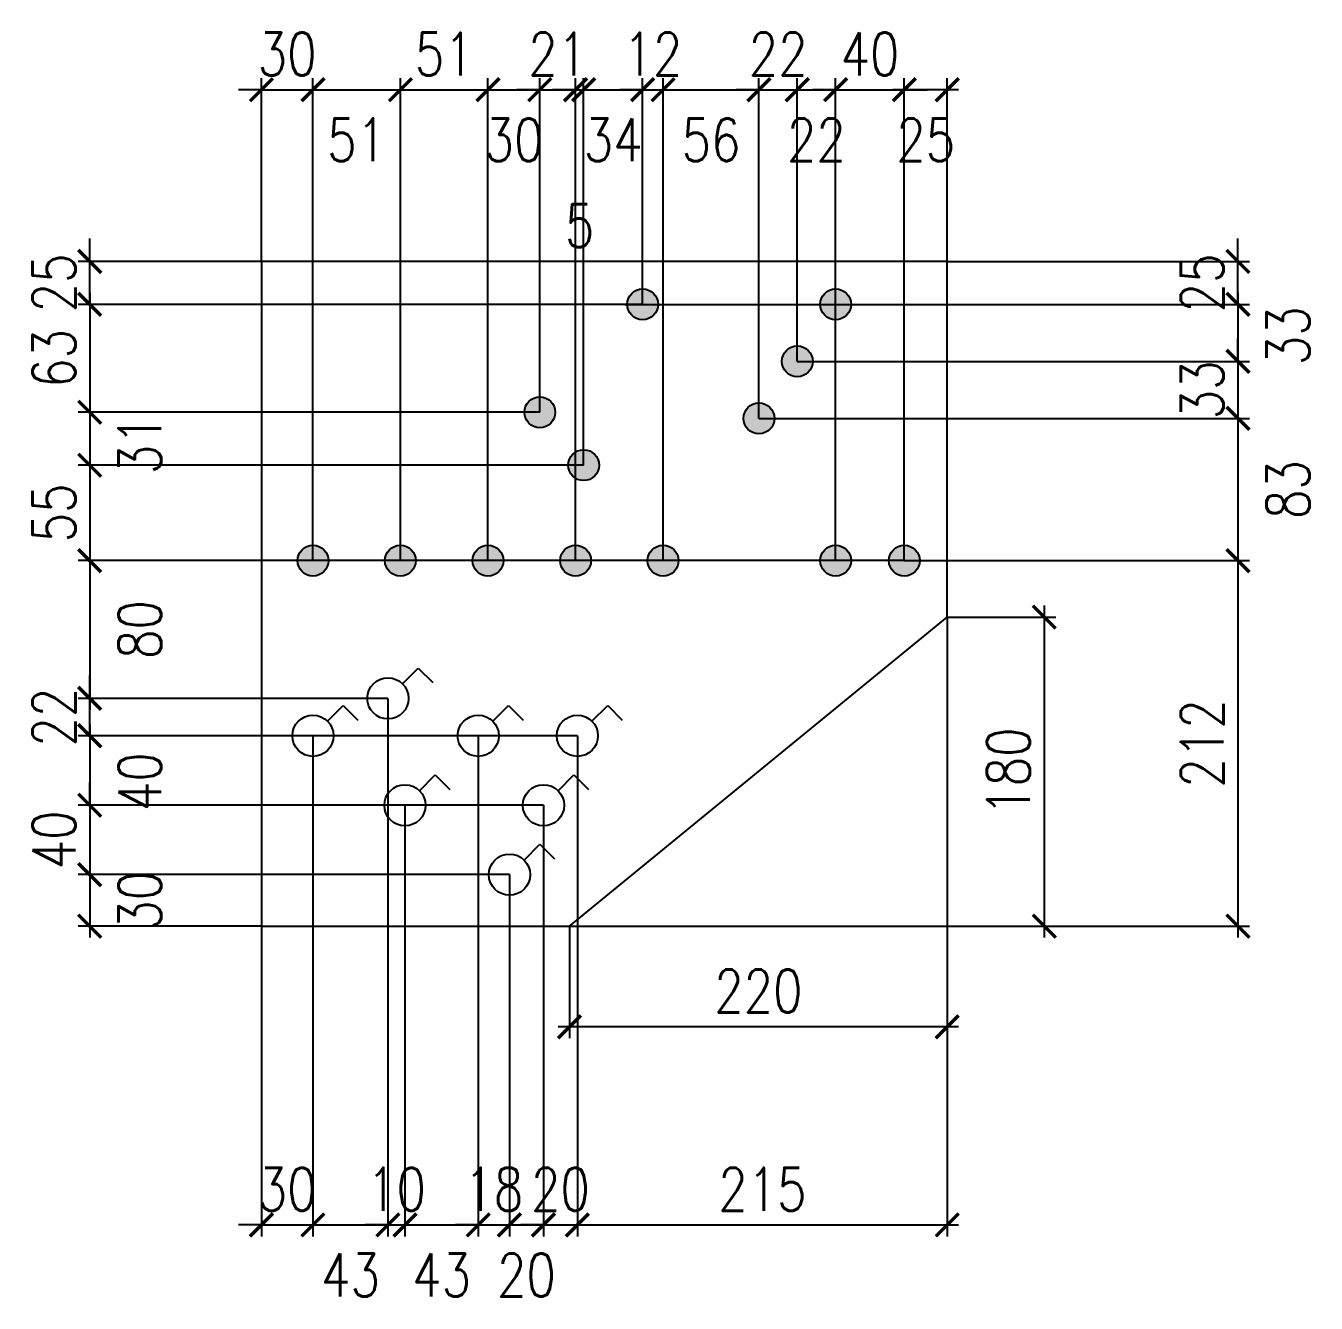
# Model space of a CAD drawing. Header units: millimetres. Extents: x 642 to 6047, y 406 to 2269.
# Drawn here: x 859 to 1986, y 1153 to 2269 of the extents above; entities that cross this region are included whole.
import ezdxf

# ---------------------------------------------------------------- set-up
doc = ezdxf.new("R2010")
doc.units = ezdxf.units.MM
doc.header["$LTSCALE"] = 10
for name, color, linetype in [('2', 2, 'Continuous'), ('3', 3, 'Continuous'), ('4', 4, 'Continuous')]:
    doc.layers.add(name, color=color, linetype=linetype)
doc.styles.add('ROMANS', font='romans.shx', dxfattribs={"width": 0.8, "height": 37.5})
doc.dimstyles.new('CRG-10', dxfattribs={"dimscale": 0, "dimtxt": 37.5, "dimasz": 20, "dimexe": 10, "dimexo": 0, "dimgap": 12.5, "dimtad": 1, "dimdec": 0, "dimlfac": 0.666667, "dimzin": 0, "dimtxsty": 'ROMANS', "dimblk": 'ARCHTICK', "dimcen": 2.5, "dimdle": 10, "dimclrd": 2, "dimclre": 2, "dimclrt": 3, "dimadec": 0, "dimazin": 0, "dimtfac": 1, "dimtdec": 0, "dimtix": 1, "dimtmove": 2, "dimatfit": 3, "dimldrblk": 'ARCHTICK', "dimfxl": 0, "dimtzin": 0, "dimlwd": -1, "dimlwe": -1, "dimarcsym": 0})

# ---------------------------------------------------------------- blocks, each defined once
blk = doc.blocks.new('PAR1')
h = blk.add_hatch(color=2)
h.dxf.hatch_style = 1
h.paths.add_polyline_path([(-9, 0, 1), (9, 0, 1)])
at = {"color": 2}
blk.add_circle((0, 0), 9, dxfattribs=at)
blk = doc.blocks.new('PAR2')
at = {"color": 2}
for p, q in [((8.49, 8.49), (17.68, 17.68)), ((17.68, 17.68), (26.16, 9.19))]:
    blk.add_line(p, q, dxfattribs=at)
blk.add_circle((0, 0), 12, dxfattribs=at)
blk = doc.blocks.new('_ArchTick')
at = {"color": 0, "linetype": 'ByBlock', "const_width": 0.15}
blk.add_lwpolyline([(-0.5, -0.5), (0.5, 0.5)], dxfattribs=at)
blk = doc.blocks.new('*D100')
at = {"layer": '2', "color": 2, "transparency": 16777216}
for p, q in [((1064.6, 2063.2), (1064.6, 2223.2)), ((1109.6, 1801.8), (1109.6, 2223.2)), ((1064.6, 2213.2), (1044.6, 2213.2)), ((1064.6, 2213.2), (1109.6, 2213.2)), ((1109.6, 2213.2), (1129.6, 2213.2))]:
    blk.add_line(p, q, dxfattribs=at)
at = {"layer": 'Defpoints', "color": 0, "transparency": 16777216}
for p in [(1109.6, 2213.2), (1064.6, 2063.2), (1109.6, 1801.8)]:
    blk.add_point(p, dxfattribs=at)
at = {"layer": '2', "color": 2, "transparency": 16777216, "xscale": 20, "yscale": 20, "zscale": 20}
blk.add_blockref('_ArchTick', (1064.6, 2213.2), dxfattribs=at)
at = {"layer": '2', "color": 2, "transparency": 16777216, "xscale": 20, "yscale": 20, "zscale": 20, "rotation": 180}
blk.add_blockref('_ArchTick', (1109.6, 2213.2), dxfattribs=at)
at = {"layer": '2', "color": 3, "transparency": 16777216, "insert": (1087.1, 2244.4), "char_height": 37.5, "attachment_point": 5, "style": 'ROMANS'}
blk.add_mtext('30', dxfattribs=at)
blk = doc.blocks.new('*D101')
at = {"layer": '2', "color": 2, "transparency": 16777216}
for p, q in [((1109.6, 1801.8), (1109.6, 2223.2)), ((1186, 1801.8), (1186, 2223.2)), ((1099.6, 2213.2), (1196, 2213.2))]:
    blk.add_line(p, q, dxfattribs=at)
at = {"layer": 'Defpoints', "color": 0, "transparency": 16777216}
for p in [(1186, 2213.2), (1109.6, 1801.8), (1186, 1801.8)]:
    blk.add_point(p, dxfattribs=at)
at = {"layer": '2', "color": 2, "transparency": 16777216, "xscale": 20, "yscale": 20, "zscale": 20, "rotation": 180}
blk.add_blockref('_ArchTick', (1109.6, 2213.2), dxfattribs=at)
at = {"layer": '2', "color": 2, "transparency": 16777216, "xscale": 20, "yscale": 20, "zscale": 20}
blk.add_blockref('_ArchTick', (1186, 2213.2), dxfattribs=at)
at = {"layer": '2', "color": 3, "transparency": 16777216, "insert": (1147.8, 2169.4), "char_height": 37.5, "attachment_point": 5, "style": 'ROMANS'}
blk.add_mtext('51', dxfattribs=at)
blk = doc.blocks.new('*D102')
at = {"layer": '2', "color": 2, "transparency": 16777216}
for p, q in [((1186, 1801.8), (1186, 2223.2)), ((1262.5, 1801.8), (1262.5, 2223.2)), ((1176, 2213.2), (1272.5, 2213.2))]:
    blk.add_line(p, q, dxfattribs=at)
at = {"layer": 'Defpoints', "color": 0, "transparency": 16777216}
for p in [(1262.5, 2213.2), (1186, 1801.8), (1262.5, 1801.8)]:
    blk.add_point(p, dxfattribs=at)
at = {"layer": '2', "color": 2, "transparency": 16777216, "xscale": 20, "yscale": 20, "zscale": 20, "rotation": 180}
blk.add_blockref('_ArchTick', (1186, 2213.2), dxfattribs=at)
at = {"layer": '2', "color": 2, "transparency": 16777216, "xscale": 20, "yscale": 20, "zscale": 20}
blk.add_blockref('_ArchTick', (1262.5, 2213.2), dxfattribs=at)
at = {"layer": '2', "color": 3, "transparency": 16777216, "insert": (1224.3, 2244.4), "char_height": 37.5, "attachment_point": 5, "style": 'ROMANS'}
blk.add_mtext('51', dxfattribs=at)
blk = doc.blocks.new('*D103')
at = {"layer": '2', "color": 2, "transparency": 16777216}
for p, q in [((1262.5, 1801.8), (1262.5, 2223.2)), ((1307.8, 1931.4), (1307.8, 2223.2)), ((1252.5, 2213.2), (1317.8, 2213.2))]:
    blk.add_line(p, q, dxfattribs=at)
at = {"layer": 'Defpoints', "color": 0, "transparency": 16777216}
for p in [(1307.8, 2213.2), (1307.8, 1931.4), (1262.5, 1801.8)]:
    blk.add_point(p, dxfattribs=at)
at = {"layer": '2', "color": 2, "transparency": 16777216, "xscale": 20, "yscale": 20, "zscale": 20, "rotation": 180}
blk.add_blockref('_ArchTick', (1262.5, 2213.2), dxfattribs=at)
at = {"layer": '2', "color": 2, "transparency": 16777216, "xscale": 20, "yscale": 20, "zscale": 20}
blk.add_blockref('_ArchTick', (1307.8, 2213.2), dxfattribs=at)
at = {"layer": '2', "color": 3, "transparency": 16777216, "insert": (1285.2, 2169.4), "char_height": 37.5, "attachment_point": 5, "style": 'ROMANS'}
blk.add_mtext('30', dxfattribs=at)
blk = doc.blocks.new('*D104')
at = {"layer": '2', "color": 2, "transparency": 16777216}
for p, q in [((1307.8, 1931.4), (1307.8, 2223.2)), ((1339, 1801.8), (1339, 2223.2)), ((1307.8, 2213.2), (1287.8, 2213.2)), ((1307.8, 2213.2), (1339, 2213.2)), ((1339, 2213.2), (1359, 2213.2))]:
    blk.add_line(p, q, dxfattribs=at)
at = {"layer": 'Defpoints', "color": 0, "transparency": 16777216}
for p in [(1339, 2213.2), (1307.8, 1931.4), (1339, 1801.8)]:
    blk.add_point(p, dxfattribs=at)
at = {"layer": '2', "color": 2, "transparency": 16777216, "xscale": 20, "yscale": 20, "zscale": 20}
blk.add_blockref('_ArchTick', (1307.8, 2213.2), dxfattribs=at)
at = {"layer": '2', "color": 2, "transparency": 16777216, "xscale": 20, "yscale": 20, "zscale": 20, "rotation": 180}
blk.add_blockref('_ArchTick', (1339, 2213.2), dxfattribs=at)
at = {"layer": '2', "color": 3, "transparency": 16777216, "insert": (1323.4, 2244.4), "char_height": 37.5, "attachment_point": 5, "style": 'ROMANS'}
blk.add_mtext('21', dxfattribs=at)
blk = doc.blocks.new('*D105')
at = {"layer": '2', "color": 2, "transparency": 16777216}
for p, q in [((1346.1, 1885.2), (1346.1, 2223.2)), ((1397.6, 2025.7), (1397.6, 2223.2)), ((1336.1, 2213.2), (1407.6, 2213.2))]:
    blk.add_line(p, q, dxfattribs=at)
at = {"layer": 'Defpoints', "color": 0, "transparency": 16777216}
for p in [(1397.6, 2213.2), (1397.6, 2025.7), (1346.1, 1885.2)]:
    blk.add_point(p, dxfattribs=at)
at = {"layer": '2', "color": 2, "transparency": 16777216, "xscale": 20, "yscale": 20, "zscale": 20, "rotation": 180}
blk.add_blockref('_ArchTick', (1346.1, 2213.2), dxfattribs=at)
at = {"layer": '2', "color": 2, "transparency": 16777216, "xscale": 20, "yscale": 20, "zscale": 20}
blk.add_blockref('_ArchTick', (1397.6, 2213.2), dxfattribs=at)
at = {"layer": '2', "color": 3, "transparency": 16777216, "insert": (1371.9, 2169.4), "char_height": 37.5, "attachment_point": 5, "style": 'ROMANS'}
blk.add_mtext('34', dxfattribs=at)
blk = doc.blocks.new('*D106')
at = {"layer": '2', "color": 2, "transparency": 16777216}
for p, q in [((1415.5, 1801.8), (1415.5, 2223.2)), ((1499.2, 1926.1), (1499.2, 2223.2)), ((1405.5, 2213.2), (1509.2, 2213.2))]:
    blk.add_line(p, q, dxfattribs=at)
at = {"layer": 'Defpoints', "color": 0, "transparency": 16777216}
for p in [(1499.2, 2213.2), (1499.2, 1926.1), (1415.5, 1801.8)]:
    blk.add_point(p, dxfattribs=at)
at = {"layer": '2', "color": 2, "transparency": 16777216, "xscale": 20, "yscale": 20, "zscale": 20, "rotation": 180}
blk.add_blockref('_ArchTick', (1415.5, 2213.2), dxfattribs=at)
at = {"layer": '2', "color": 2, "transparency": 16777216, "xscale": 20, "yscale": 20, "zscale": 20}
blk.add_blockref('_ArchTick', (1499.2, 2213.2), dxfattribs=at)
at = {"layer": '2', "color": 3, "transparency": 16777216, "insert": (1457.4, 2169.4), "char_height": 37.5, "attachment_point": 5, "style": 'ROMANS'}
blk.add_mtext('56', dxfattribs=at)
blk = doc.blocks.new('*D107')
at = {"layer": '2', "color": 2, "transparency": 16777216}
for p, q in [((1499.2, 1926.1), (1499.2, 2223.2)), ((1532.7, 1975.9), (1532.7, 2223.2)), ((1499.2, 2213.2), (1479.2, 2213.2)), ((1499.2, 2213.2), (1532.7, 2213.2)), ((1532.7, 2213.2), (1552.7, 2213.2))]:
    blk.add_line(p, q, dxfattribs=at)
at = {"layer": 'Defpoints', "color": 0, "transparency": 16777216}
for p in [(1532.7, 2213.2), (1532.7, 1975.9), (1499.2, 1926.1)]:
    blk.add_point(p, dxfattribs=at)
at = {"layer": '2', "color": 2, "transparency": 16777216, "xscale": 20, "yscale": 20, "zscale": 20}
blk.add_blockref('_ArchTick', (1499.2, 2213.2), dxfattribs=at)
at = {"layer": '2', "color": 2, "transparency": 16777216, "xscale": 20, "yscale": 20, "zscale": 20, "rotation": 180}
blk.add_blockref('_ArchTick', (1532.7, 2213.2), dxfattribs=at)
at = {"layer": '2', "color": 3, "transparency": 16777216, "insert": (1516, 2244.4), "char_height": 37.5, "attachment_point": 5, "style": 'ROMANS'}
blk.add_mtext('22', dxfattribs=at)
blk = doc.blocks.new('*D108')
at = {"layer": '2', "color": 2, "transparency": 16777216}
for p, q in [((1532.7, 1975.9), (1532.7, 2223.2)), ((1566.2, 1801.8), (1566.2, 2223.2)), ((1522.7, 2213.2), (1576.2, 2213.2))]:
    blk.add_line(p, q, dxfattribs=at)
at = {"layer": 'Defpoints', "color": 0, "transparency": 16777216}
for p in [(1566.2, 2213.2), (1532.7, 1975.9), (1566.2, 1801.8)]:
    blk.add_point(p, dxfattribs=at)
at = {"layer": '2', "color": 2, "transparency": 16777216, "xscale": 20, "yscale": 20, "zscale": 20, "rotation": 180}
blk.add_blockref('_ArchTick', (1532.7, 2213.2), dxfattribs=at)
at = {"layer": '2', "color": 2, "transparency": 16777216, "xscale": 20, "yscale": 20, "zscale": 20}
blk.add_blockref('_ArchTick', (1566.2, 2213.2), dxfattribs=at)
at = {"layer": '2', "color": 3, "transparency": 16777216, "insert": (1549.4, 2169.4), "char_height": 37.5, "attachment_point": 5, "style": 'ROMANS'}
blk.add_mtext('22', dxfattribs=at)
blk = doc.blocks.new('*D109')
at = {"layer": '2', "color": 2, "transparency": 16777216}
for p, q in [((1566.2, 1801.8), (1566.2, 2223.2)), ((1626.2, 1801.8), (1626.2, 2223.2)), ((1566.2, 2213.2), (1546.2, 2213.2)), ((1566.2, 2213.2), (1626.2, 2213.2)), ((1626.2, 2213.2), (1646.2, 2213.2))]:
    blk.add_line(p, q, dxfattribs=at)
at = {"layer": 'Defpoints', "color": 0, "transparency": 16777216}
for p in [(1626.2, 2213.2), (1566.2, 1801.8), (1626.2, 1801.8)]:
    blk.add_point(p, dxfattribs=at)
at = {"layer": '2', "color": 2, "transparency": 16777216, "xscale": 20, "yscale": 20, "zscale": 20}
blk.add_blockref('_ArchTick', (1566.2, 2213.2), dxfattribs=at)
at = {"layer": '2', "color": 2, "transparency": 16777216, "xscale": 20, "yscale": 20, "zscale": 20, "rotation": 180}
blk.add_blockref('_ArchTick', (1626.2, 2213.2), dxfattribs=at)
at = {"layer": '2', "color": 3, "transparency": 16777216, "insert": (1596.2, 2244.4), "char_height": 37.5, "attachment_point": 5, "style": 'ROMANS'}
blk.add_mtext('40', dxfattribs=at)
blk = doc.blocks.new('*D110')
at = {"layer": '2', "color": 2, "transparency": 16777216}
for p, q in [((1917.7, 2063.2), (1917.7, 2083.2)), ((1663.7, 2063.2), (1927.7, 2063.2)), ((1917.7, 2025.7), (1917.7, 2063.2)), ((1382.2, 2025.7), (1927.7, 2025.7)), ((1917.7, 2025.7), (1917.7, 2005.7))]:
    blk.add_line(p, q, dxfattribs=at)
at = {"layer": 'Defpoints', "color": 0, "transparency": 16777216}
for p in [(1663.7, 2063.2), (1917.7, 2063.2), (1382.2, 2025.7)]:
    blk.add_point(p, dxfattribs=at)
at = {"layer": '2', "color": 2, "transparency": 16777216, "xscale": 20, "yscale": 20, "zscale": 20}
for p, rotation in [((1917.7, 2063.2), 270), ((1917.7, 2025.7), 90)]:
    blk.add_blockref('_ArchTick', p, dxfattribs=dict(at, rotation=rotation))
at = {"layer": '2', "color": 3, "transparency": 16777216, "insert": (1886.4, 2044.4), "char_height": 37.5, "attachment_point": 5, "rotation": 90, "style": 'ROMANS'}
blk.add_mtext('25', dxfattribs=at)
blk = doc.blocks.new('*D111')
at = {"layer": '2', "color": 2, "transparency": 16777216}
for p, q in [((1917.7, 2035.7), (1917.7, 1965.9)), ((1382.2, 2025.7), (1927.7, 2025.7)), ((1532.7, 1975.9), (1927.7, 1975.9))]:
    blk.add_line(p, q, dxfattribs=at)
at = {"layer": 'Defpoints', "color": 0, "transparency": 16777216}
for p in [(1382.2, 2025.7), (1532.7, 1975.9), (1917.7, 1975.9)]:
    blk.add_point(p, dxfattribs=at)
at = {"layer": '2', "color": 2, "transparency": 16777216, "xscale": 20, "yscale": 20, "zscale": 20}
for p, rotation in [((1917.7, 2025.7), 90), ((1917.7, 1975.9), 270)]:
    blk.add_blockref('_ArchTick', p, dxfattribs=dict(at, rotation=rotation))
at = {"layer": '2', "color": 3, "transparency": 16777216, "insert": (1961.4, 1998.3), "char_height": 37.5, "attachment_point": 5, "rotation": 90, "style": 'ROMANS'}
blk.add_mtext('33', dxfattribs=at)
blk = doc.blocks.new('*D112')
at = {"layer": '2', "color": 2, "transparency": 16777216}
for p, q in [((1917.7, 1811.8), (1917.7, 1472.5)), ((1626.2, 1801.8), (1927.7, 1801.8)), ((1333.7, 1482.5), (1927.7, 1482.5))]:
    blk.add_line(p, q, dxfattribs=at)
at = {"layer": 'Defpoints', "color": 0, "transparency": 16777216}
for p in [(1626.2, 1801.8), (1333.7, 1482.5), (1917.7, 1482.5)]:
    blk.add_point(p, dxfattribs=at)
at = {"layer": '2', "color": 2, "transparency": 16777216, "xscale": 20, "yscale": 20, "zscale": 20}
for p, rotation in [((1917.7, 1801.8), 90), ((1917.7, 1482.5), 270)]:
    blk.add_blockref('_ArchTick', p, dxfattribs=dict(at, rotation=rotation))
at = {"layer": '2', "color": 3, "transparency": 16777216, "insert": (1886.4, 1642.1), "char_height": 37.5, "attachment_point": 5, "rotation": 90, "style": 'ROMANS'}
blk.add_mtext('212', dxfattribs=at)
blk = doc.blocks.new('*D113')
at = {"layer": '2', "color": 2, "transparency": 16777216}
for p, q in [((914.6, 2063.2), (914.6, 2083.2)), ((1064.6, 2063.2), (904.6, 2063.2)), ((914.6, 2025.7), (914.6, 2063.2)), ((1397.6, 2025.7), (904.6, 2025.7)), ((914.6, 2025.7), (914.6, 2005.7))]:
    blk.add_line(p, q, dxfattribs=at)
at = {"layer": 'Defpoints', "color": 0, "transparency": 16777216}
for p in [(914.6, 2063.2), (1064.6, 2063.2), (1397.6, 2025.7)]:
    blk.add_point(p, dxfattribs=at)
at = {"layer": '2', "color": 2, "transparency": 16777216, "xscale": 20, "yscale": 20, "zscale": 20}
for p, rotation in [((914.6, 2063.2), 270), ((914.6, 2025.7), 90)]:
    blk.add_blockref('_ArchTick', p, dxfattribs=dict(at, rotation=rotation))
at = {"layer": '2', "color": 3, "transparency": 16777216, "insert": (883.4, 2044.4), "char_height": 37.5, "attachment_point": 5, "rotation": 90, "style": 'ROMANS'}
blk.add_mtext('25', dxfattribs=at)
blk = doc.blocks.new('*D114')
at = {"layer": '2', "color": 2, "transparency": 16777216}
for p, q in [((914.6, 2035.7), (914.6, 1921.4)), ((1397.6, 2025.7), (904.6, 2025.7)), ((1307.8, 1931.4), (904.6, 1931.4))]:
    blk.add_line(p, q, dxfattribs=at)
at = {"layer": 'Defpoints', "color": 0, "transparency": 16777216}
for p in [(1397.6, 2025.7), (914.6, 1931.4), (1307.8, 1931.4)]:
    blk.add_point(p, dxfattribs=at)
at = {"layer": '2', "color": 2, "transparency": 16777216, "xscale": 20, "yscale": 20, "zscale": 20}
for p, rotation in [((914.6, 2025.7), 90), ((914.6, 1931.4), 270)]:
    blk.add_blockref('_ArchTick', p, dxfattribs=dict(at, rotation=rotation))
at = {"layer": '2', "color": 3, "transparency": 16777216, "insert": (883.4, 1978.5), "char_height": 37.5, "attachment_point": 5, "rotation": 90, "style": 'ROMANS'}
blk.add_mtext('63', dxfattribs=at)
blk = doc.blocks.new('*D115')
at = {"layer": '2', "color": 2, "transparency": 16777216}
for p, q in [((914.6, 1941.4), (914.6, 1875.2)), ((1307.8, 1931.4), (904.6, 1931.4)), ((1346.1, 1885.2), (904.6, 1885.2))]:
    blk.add_line(p, q, dxfattribs=at)
at = {"layer": 'Defpoints', "color": 0, "transparency": 16777216}
for p in [(1307.8, 1931.4), (914.6, 1885.2), (1346.1, 1885.2)]:
    blk.add_point(p, dxfattribs=at)
at = {"layer": '2', "color": 2, "transparency": 16777216, "xscale": 20, "yscale": 20, "zscale": 20}
for p, rotation in [((914.6, 1931.4), 90), ((914.6, 1885.2), 270)]:
    blk.add_blockref('_ArchTick', p, dxfattribs=dict(at, rotation=rotation))
at = {"layer": '2', "color": 3, "transparency": 16777216, "insert": (958.4, 1903.1), "char_height": 37.5, "attachment_point": 5, "rotation": 90, "style": 'ROMANS'}
blk.add_mtext('31', dxfattribs=at)
blk = doc.blocks.new('*D116')
at = {"layer": '2', "color": 2, "transparency": 16777216}
for p, q in [((914.6, 1895.2), (914.6, 1791.8)), ((1346.1, 1885.2), (904.6, 1885.2)), ((1626.2, 1801.8), (904.6, 1801.8))]:
    blk.add_line(p, q, dxfattribs=at)
at = {"layer": 'Defpoints', "color": 0, "transparency": 16777216}
for p in [(1346.1, 1885.2), (914.6, 1801.8), (1626.2, 1801.8)]:
    blk.add_point(p, dxfattribs=at)
at = {"layer": '2', "color": 2, "transparency": 16777216, "xscale": 20, "yscale": 20, "zscale": 20}
for p, rotation in [((914.6, 1885.2), 90), ((914.6, 1801.8), 270)]:
    blk.add_blockref('_ArchTick', p, dxfattribs=dict(at, rotation=rotation))
at = {"layer": '2', "color": 3, "transparency": 16777216, "insert": (883.4, 1843.5), "char_height": 37.5, "attachment_point": 5, "rotation": 90, "style": 'ROMANS'}
blk.add_mtext('55', dxfattribs=at)
blk = doc.blocks.new('*D117')
at = {"layer": '2', "color": 2, "transparency": 16777216}
for p, q in [((914.6, 1658.8), (914.6, 1578.1)), ((1340.6, 1648.8), (904.6, 1648.8)), ((1311, 1588.1), (904.6, 1588.1))]:
    blk.add_line(p, q, dxfattribs=at)
at = {"layer": 'Defpoints', "color": 0, "transparency": 16777216}
for p in [(1340.6, 1648.8), (914.6, 1588.1), (1311, 1588.1)]:
    blk.add_point(p, dxfattribs=at)
at = {"layer": '2', "color": 2, "transparency": 16777216, "xscale": 20, "yscale": 20, "zscale": 20}
for p, rotation in [((914.6, 1648.8), 90), ((914.6, 1588.1), 270)]:
    blk.add_blockref('_ArchTick', p, dxfattribs=dict(at, rotation=rotation))
at = {"layer": '2', "color": 3, "transparency": 16777216, "insert": (958.4, 1608.7), "char_height": 37.5, "attachment_point": 5, "rotation": 90, "style": 'ROMANS'}
blk.add_mtext('40', dxfattribs=at)
blk = doc.blocks.new('*D118')
at = {"layer": '2', "color": 2, "transparency": 16777216}
for p, q in [((914.6, 1588.1), (914.6, 1608.1)), ((1311, 1588.1), (904.6, 1588.1)), ((914.6, 1588.1), (914.6, 1527.5)), ((1281.3, 1527.5), (904.6, 1527.5)), ((914.6, 1527.5), (914.6, 1507.5))]:
    blk.add_line(p, q, dxfattribs=at)
at = {"layer": 'Defpoints', "color": 0, "transparency": 16777216}
for p in [(1311, 1588.1), (914.6, 1527.5), (1281.3, 1527.5)]:
    blk.add_point(p, dxfattribs=at)
at = {"layer": '2', "color": 2, "transparency": 16777216, "xscale": 20, "yscale": 20, "zscale": 20}
for p, rotation in [((914.6, 1588.1), 270), ((914.6, 1527.5), 90)]:
    blk.add_blockref('_ArchTick', p, dxfattribs=dict(at, rotation=rotation))
at = {"layer": '2', "color": 3, "transparency": 16777216, "insert": (883.4, 1557.8), "char_height": 37.5, "attachment_point": 5, "rotation": 90, "style": 'ROMANS'}
blk.add_mtext('40', dxfattribs=at)
blk = doc.blocks.new('*D119')
at = {"layer": '2', "color": 2, "transparency": 16777216}
for p, q in [((1109.6, 1648.8), (1109.6, 1211.5)), ((1064.6, 1482.5), (1064.6, 1211.5)), ((1064.6, 1221.5), (1044.6, 1221.5)), ((1064.6, 1221.5), (1109.6, 1221.5)), ((1109.6, 1221.5), (1129.6, 1221.5))]:
    blk.add_line(p, q, dxfattribs=at)
at = {"layer": 'Defpoints', "color": 0, "transparency": 16777216}
for p in [(1109.6, 1648.8), (1064.6, 1482.5), (1109.6, 1221.5)]:
    blk.add_point(p, dxfattribs=at)
at = {"layer": '2', "color": 2, "transparency": 16777216, "xscale": 20, "yscale": 20, "zscale": 20}
blk.add_blockref('_ArchTick', (1064.6, 1221.5), dxfattribs=at)
at = {"layer": '2', "color": 2, "transparency": 16777216, "xscale": 20, "yscale": 20, "zscale": 20, "rotation": 180}
blk.add_blockref('_ArchTick', (1109.6, 1221.5), dxfattribs=at)
at = {"layer": '2', "color": 3, "transparency": 16777216, "insert": (1087.1, 1252.7), "char_height": 37.5, "attachment_point": 5, "style": 'ROMANS'}
blk.add_mtext('30', dxfattribs=at)
blk = doc.blocks.new('*D120')
at = {"layer": '2', "color": 2, "transparency": 16777216}
for p, q in [((1175.1, 1681.5), (1175.1, 1211.5)), ((1109.6, 1648.8), (1109.6, 1211.5)), ((1099.6, 1221.5), (1185.1, 1221.5))]:
    blk.add_line(p, q, dxfattribs=at)
at = {"layer": 'Defpoints', "color": 0, "transparency": 16777216}
for p in [(1175.1, 1681.5), (1109.6, 1648.8), (1175.1, 1221.5)]:
    blk.add_point(p, dxfattribs=at)
at = {"layer": '2', "color": 2, "transparency": 16777216, "xscale": 20, "yscale": 20, "zscale": 20, "rotation": 180}
blk.add_blockref('_ArchTick', (1109.6, 1221.5), dxfattribs=at)
at = {"layer": '2', "color": 2, "transparency": 16777216, "xscale": 20, "yscale": 20, "zscale": 20}
blk.add_blockref('_ArchTick', (1175.1, 1221.5), dxfattribs=at)
at = {"layer": '2', "color": 3, "transparency": 16777216, "insert": (1142.4, 1177.7), "char_height": 37.5, "attachment_point": 5, "style": 'ROMANS'}
blk.add_mtext('43', dxfattribs=at)
blk = doc.blocks.new('*D121')
at = {"layer": '2', "color": 2, "transparency": 16777216}
for p, q in [((1175.1, 1681.5), (1175.1, 1211.5)), ((1190, 1588.1), (1190, 1211.5)), ((1175.1, 1221.5), (1155.1, 1221.5)), ((1175.1, 1221.5), (1190, 1221.5)), ((1190, 1221.5), (1210, 1221.5))]:
    blk.add_line(p, q, dxfattribs=at)
at = {"layer": 'Defpoints', "color": 0, "transparency": 16777216}
for p in [(1175.1, 1681.5), (1190, 1588.1), (1190, 1221.5)]:
    blk.add_point(p, dxfattribs=at)
at = {"layer": '2', "color": 2, "transparency": 16777216, "xscale": 20, "yscale": 20, "zscale": 20}
blk.add_blockref('_ArchTick', (1175.1, 1221.5), dxfattribs=at)
at = {"layer": '2', "color": 2, "transparency": 16777216, "xscale": 20, "yscale": 20, "zscale": 20, "rotation": 180}
blk.add_blockref('_ArchTick', (1190, 1221.5), dxfattribs=at)
at = {"layer": '2', "color": 3, "transparency": 16777216, "insert": (1182.6, 1252.7), "char_height": 37.5, "attachment_point": 5, "style": 'ROMANS'}
blk.add_mtext('10', dxfattribs=at)
blk = doc.blocks.new('*D122')
at = {"layer": '2', "color": 2, "transparency": 16777216}
for p, q in [((1254, 1648.8), (1254, 1211.5)), ((1190, 1588.1), (1190, 1211.5)), ((1180, 1221.5), (1264, 1221.5))]:
    blk.add_line(p, q, dxfattribs=at)
at = {"layer": 'Defpoints', "color": 0, "transparency": 16777216}
for p in [(1254, 1648.8), (1190, 1588.1), (1254, 1221.5)]:
    blk.add_point(p, dxfattribs=at)
at = {"layer": '2', "color": 2, "transparency": 16777216, "xscale": 20, "yscale": 20, "zscale": 20, "rotation": 180}
blk.add_blockref('_ArchTick', (1190, 1221.5), dxfattribs=at)
at = {"layer": '2', "color": 2, "transparency": 16777216, "xscale": 20, "yscale": 20, "zscale": 20}
blk.add_blockref('_ArchTick', (1254, 1221.5), dxfattribs=at)
at = {"layer": '2', "color": 3, "transparency": 16777216, "insert": (1222, 1177.7), "char_height": 37.5, "attachment_point": 5, "style": 'ROMANS'}
blk.add_mtext('43', dxfattribs=at)
blk = doc.blocks.new('*D123')
at = {"layer": '2', "color": 2, "transparency": 16777216}
for p, q in [((1254, 1648.8), (1254, 1211.5)), ((1281.3, 1527.5), (1281.3, 1211.5)), ((1254, 1221.5), (1234, 1221.5)), ((1254, 1221.5), (1281.3, 1221.5)), ((1281.3, 1221.5), (1301.3, 1221.5))]:
    blk.add_line(p, q, dxfattribs=at)
at = {"layer": 'Defpoints', "color": 0, "transparency": 16777216}
for p in [(1254, 1648.8), (1281.3, 1527.5), (1281.3, 1221.5)]:
    blk.add_point(p, dxfattribs=at)
at = {"layer": '2', "color": 2, "transparency": 16777216, "xscale": 20, "yscale": 20, "zscale": 20}
blk.add_blockref('_ArchTick', (1254, 1221.5), dxfattribs=at)
at = {"layer": '2', "color": 2, "transparency": 16777216, "xscale": 20, "yscale": 20, "zscale": 20, "rotation": 180}
blk.add_blockref('_ArchTick', (1281.3, 1221.5), dxfattribs=at)
at = {"layer": '2', "color": 3, "transparency": 16777216, "insert": (1267.6, 1252.7), "char_height": 37.5, "attachment_point": 5, "style": 'ROMANS'}
blk.add_mtext('18', dxfattribs=at)
blk = doc.blocks.new('*D124')
at = {"layer": '2', "color": 2, "transparency": 16777216}
for p, q in [((1311, 1588.1), (1311, 1211.5)), ((1281.3, 1527.5), (1281.3, 1211.5)), ((1271.3, 1221.5), (1321, 1221.5))]:
    blk.add_line(p, q, dxfattribs=at)
at = {"layer": 'Defpoints', "color": 0, "transparency": 16777216}
for p in [(1311, 1588.1), (1281.3, 1527.5), (1311, 1221.5)]:
    blk.add_point(p, dxfattribs=at)
at = {"layer": '2', "color": 2, "transparency": 16777216, "xscale": 20, "yscale": 20, "zscale": 20, "rotation": 180}
blk.add_blockref('_ArchTick', (1281.3, 1221.5), dxfattribs=at)
at = {"layer": '2', "color": 2, "transparency": 16777216, "xscale": 20, "yscale": 20, "zscale": 20}
blk.add_blockref('_ArchTick', (1311, 1221.5), dxfattribs=at)
at = {"layer": '2', "color": 3, "transparency": 16777216, "insert": (1296.1, 1177.7), "char_height": 37.5, "attachment_point": 5, "style": 'ROMANS'}
blk.add_mtext('20', dxfattribs=at)
blk = doc.blocks.new('*D125')
at = {"layer": '2', "color": 2, "transparency": 16777216}
for p, q in [((1340.6, 1648.8), (1340.6, 1211.5)), ((1311, 1588.1), (1311, 1211.5)), ((1311, 1221.5), (1291, 1221.5)), ((1311, 1221.5), (1340.6, 1221.5)), ((1340.6, 1221.5), (1360.6, 1221.5))]:
    blk.add_line(p, q, dxfattribs=at)
at = {"layer": 'Defpoints', "color": 0, "transparency": 16777216}
for p in [(1340.6, 1648.8), (1311, 1588.1), (1340.6, 1221.5)]:
    blk.add_point(p, dxfattribs=at)
at = {"layer": '2', "color": 2, "transparency": 16777216, "xscale": 20, "yscale": 20, "zscale": 20}
blk.add_blockref('_ArchTick', (1311, 1221.5), dxfattribs=at)
at = {"layer": '2', "color": 2, "transparency": 16777216, "xscale": 20, "yscale": 20, "zscale": 20, "rotation": 180}
blk.add_blockref('_ArchTick', (1340.6, 1221.5), dxfattribs=at)
at = {"layer": '2', "color": 3, "transparency": 16777216, "insert": (1325.8, 1252.7), "char_height": 37.5, "attachment_point": 5, "style": 'ROMANS'}
blk.add_mtext('20', dxfattribs=at)
blk = doc.blocks.new('*D126')
at = {"layer": '2', "color": 2, "transparency": 16777216}
for p, q in [((1663.7, 1752.5), (1663.7, 1211.5)), ((1340.6, 1648.8), (1340.6, 1211.5)), ((1330.6, 1221.5), (1673.7, 1221.5))]:
    blk.add_line(p, q, dxfattribs=at)
at = {"layer": 'Defpoints', "color": 0, "transparency": 16777216}
for p in [(1663.7, 1752.5), (1340.6, 1648.8), (1663.7, 1221.5)]:
    blk.add_point(p, dxfattribs=at)
at = {"layer": '2', "color": 2, "transparency": 16777216, "xscale": 20, "yscale": 20, "zscale": 20, "rotation": 180}
blk.add_blockref('_ArchTick', (1340.6, 1221.5), dxfattribs=at)
at = {"layer": '2', "color": 2, "transparency": 16777216, "xscale": 20, "yscale": 20, "zscale": 20}
blk.add_blockref('_ArchTick', (1663.7, 1221.5), dxfattribs=at)
at = {"layer": '2', "color": 3, "transparency": 16777216, "insert": (1502.2, 1252.7), "char_height": 37.5, "attachment_point": 5, "style": 'ROMANS'}
blk.add_mtext('215', dxfattribs=at)
blk = doc.blocks.new('*D127')
at = {"layer": '2', "color": 2, "transparency": 16777216}
for p, q in [((1397.6, 2025.7), (1397.6, 2223.2)), ((1415.5, 1801.8), (1415.5, 2223.2)), ((1397.6, 2213.2), (1377.6, 2213.2)), ((1397.6, 2213.2), (1415.5, 2213.2)), ((1415.5, 2213.2), (1435.5, 2213.2))]:
    blk.add_line(p, q, dxfattribs=at)
at = {"layer": 'Defpoints', "color": 0, "transparency": 16777216}
for p in [(1415.5, 2213.2), (1397.6, 2025.7), (1415.5, 1801.8)]:
    blk.add_point(p, dxfattribs=at)
at = {"layer": '2', "color": 2, "transparency": 16777216, "xscale": 20, "yscale": 20, "zscale": 20}
blk.add_blockref('_ArchTick', (1397.6, 2213.2), dxfattribs=at)
at = {"layer": '2', "color": 2, "transparency": 16777216, "xscale": 20, "yscale": 20, "zscale": 20, "rotation": 180}
blk.add_blockref('_ArchTick', (1415.5, 2213.2), dxfattribs=at)
at = {"layer": '2', "color": 3, "transparency": 16777216, "insert": (1406.6, 2244.4), "char_height": 37.5, "attachment_point": 5, "style": 'ROMANS'}
blk.add_mtext('12', dxfattribs=at)
blk = doc.blocks.new('*D128')
at = {"layer": '2', "color": 2, "transparency": 16777216}
for p, q in [((914.6, 1537.5), (914.6, 1472.5)), ((1281.3, 1527.5), (904.6, 1527.5)), ((1064.6, 1482.5), (904.6, 1482.5))]:
    blk.add_line(p, q, dxfattribs=at)
at = {"layer": 'Defpoints', "color": 0, "transparency": 16777216}
for p in [(1281.3, 1527.5), (914.6, 1482.5), (1064.6, 1482.5)]:
    blk.add_point(p, dxfattribs=at)
at = {"layer": '2', "color": 2, "transparency": 16777216, "xscale": 20, "yscale": 20, "zscale": 20}
for p, rotation in [((914.6, 1527.5), 90), ((914.6, 1482.5), 270)]:
    blk.add_blockref('_ArchTick', p, dxfattribs=dict(at, rotation=rotation))
at = {"layer": '2', "color": 3, "transparency": 16777216, "insert": (958.4, 1505), "char_height": 37.5, "attachment_point": 5, "rotation": 90, "style": 'ROMANS'}
blk.add_mtext('30', dxfattribs=at)
blk = doc.blocks.new('*D129')
at = {"layer": '2', "color": 2, "transparency": 16777216}
for p, q in [((914.6, 1811.8), (914.6, 1671.5)), ((1626.2, 1801.8), (904.6, 1801.8)), ((1175.1, 1681.5), (904.6, 1681.5))]:
    blk.add_line(p, q, dxfattribs=at)
at = {"layer": 'Defpoints', "color": 0, "transparency": 16777216}
for p in [(1626.2, 1801.8), (914.6, 1681.5), (1175.1, 1681.5)]:
    blk.add_point(p, dxfattribs=at)
at = {"layer": '2', "color": 2, "transparency": 16777216, "xscale": 20, "yscale": 20, "zscale": 20}
for p, rotation in [((914.6, 1801.8), 90), ((914.6, 1681.5), 270)]:
    blk.add_blockref('_ArchTick', p, dxfattribs=dict(at, rotation=rotation))
at = {"layer": '2', "color": 3, "transparency": 16777216, "insert": (958.4, 1741.6), "char_height": 37.5, "attachment_point": 5, "rotation": 90, "style": 'ROMANS'}
blk.add_mtext('80', dxfattribs=at)
blk = doc.blocks.new('*D130')
at = {"layer": '2', "color": 2, "transparency": 16777216}
for p, q in [((1917.7, 1975.9), (1917.7, 1995.9)), ((1532.7, 1975.9), (1927.7, 1975.9)), ((1917.7, 1975.9), (1917.7, 1926.1)), ((1499.2, 1926.1), (1927.7, 1926.1)), ((1917.7, 1926.1), (1917.7, 1906.1))]:
    blk.add_line(p, q, dxfattribs=at)
at = {"layer": 'Defpoints', "color": 0, "transparency": 16777216}
for p in [(1532.7, 1975.9), (1499.2, 1926.1), (1917.7, 1926.1)]:
    blk.add_point(p, dxfattribs=at)
at = {"layer": '2', "color": 2, "transparency": 16777216, "xscale": 20, "yscale": 20, "zscale": 20}
for p, rotation in [((1917.7, 1975.9), 270), ((1917.7, 1926.1), 90)]:
    blk.add_blockref('_ArchTick', p, dxfattribs=dict(at, rotation=rotation))
at = {"layer": '2', "color": 3, "transparency": 16777216, "insert": (1886.4, 1951), "char_height": 37.5, "attachment_point": 5, "rotation": 90, "style": 'ROMANS'}
blk.add_mtext('33', dxfattribs=at)
blk = doc.blocks.new('*D131')
at = {"layer": '2', "color": 2, "transparency": 16777216}
for p, q in [((1917.7, 1936.1), (1917.7, 1791.8)), ((1499.2, 1926.1), (1927.7, 1926.1)), ((1626.2, 1801.8), (1927.7, 1801.8))]:
    blk.add_line(p, q, dxfattribs=at)
at = {"layer": 'Defpoints', "color": 0, "transparency": 16777216}
for p in [(1499.2, 1926.1), (1626.2, 1801.8), (1917.7, 1801.8)]:
    blk.add_point(p, dxfattribs=at)
at = {"layer": '2', "color": 2, "transparency": 16777216, "xscale": 20, "yscale": 20, "zscale": 20}
for p, rotation in [((1917.7, 1926.1), 90), ((1917.7, 1801.8), 270)]:
    blk.add_blockref('_ArchTick', p, dxfattribs=dict(at, rotation=rotation))
at = {"layer": '2', "color": 3, "transparency": 16777216, "insert": (1961.4, 1863.9), "char_height": 37.5, "attachment_point": 5, "rotation": 90, "style": 'ROMANS'}
blk.add_mtext('83', dxfattribs=at)
blk = doc.blocks.new('*D132')
at = {"layer": '2', "color": 2, "transparency": 16777216}
for p, q in [((1626.2, 1801.8), (1626.2, 2223.2)), ((1663.7, 2063.2), (1663.7, 2223.2)), ((1673.7, 2213.2), (1616.2, 2213.2))]:
    blk.add_line(p, q, dxfattribs=at)
at = {"layer": 'Defpoints', "color": 0, "transparency": 16777216}
for p in [(1626.2, 2213.2), (1663.7, 2063.2), (1626.2, 1801.8)]:
    blk.add_point(p, dxfattribs=at)
at = {"layer": '2', "color": 2, "transparency": 16777216, "xscale": 20, "yscale": 20, "zscale": 20, "rotation": 180}
blk.add_blockref('_ArchTick', (1626.2, 2213.2), dxfattribs=at)
at = {"layer": '2', "color": 2, "transparency": 16777216, "xscale": 20, "yscale": 20, "zscale": 20}
blk.add_blockref('_ArchTick', (1663.7, 2213.2), dxfattribs=at)
at = {"layer": '2', "color": 3, "transparency": 16777216, "insert": (1644.9, 2169.4), "char_height": 37.5, "attachment_point": 5, "style": 'ROMANS'}
blk.add_mtext('25', dxfattribs=at)
blk = doc.blocks.new('*D133')
at = {"layer": '2', "color": 2, "transparency": 16777216}
for p, q in [((1339, 1801.8), (1339, 2223.2)), ((1346.1, 1885.2), (1346.1, 2223.2)), ((1339, 2213.2), (1319, 2213.2)), ((1339, 2213.2), (1346.1, 2213.2)), ((1346.1, 2213.2), (1366.1, 2213.2))]:
    blk.add_line(p, q, dxfattribs=at)
at = {"layer": 'Defpoints', "color": 0, "transparency": 16777216}
for p in [(1346.1, 2213.2), (1346.1, 1885.2), (1339, 1801.8)]:
    blk.add_point(p, dxfattribs=at)
at = {"layer": '2', "color": 2, "transparency": 16777216, "xscale": 20, "yscale": 20, "zscale": 20}
blk.add_blockref('_ArchTick', (1339, 2213.2), dxfattribs=at)
at = {"layer": '2', "color": 2, "transparency": 16777216, "xscale": 20, "yscale": 20, "zscale": 20, "rotation": 180}
blk.add_blockref('_ArchTick', (1346.1, 2213.2), dxfattribs=at)
at = {"layer": '2', "color": 3, "transparency": 16777216, "insert": (1342.6, 2094.4), "char_height": 37.5, "attachment_point": 5, "style": 'ROMANS'}
blk.add_mtext('5', dxfattribs=at)
blk = doc.blocks.new('*D134')
at = {"layer": '2', "color": 2, "transparency": 16777216}
for p, q in [((914.6, 1681.5), (914.6, 1701.5)), ((1175.1, 1681.5), (904.6, 1681.5)), ((914.6, 1648.8), (914.6, 1681.5)), ((1340.6, 1648.8), (904.6, 1648.8)), ((914.6, 1648.8), (914.6, 1628.8))]:
    blk.add_line(p, q, dxfattribs=at)
at = {"layer": 'Defpoints', "color": 0, "transparency": 16777216}
for p in [(914.6, 1681.5), (1175.1, 1681.5), (1340.6, 1648.8)]:
    blk.add_point(p, dxfattribs=at)
at = {"layer": '2', "color": 2, "transparency": 16777216, "xscale": 20, "yscale": 20, "zscale": 20}
for p, rotation in [((914.6, 1681.5), 270), ((914.6, 1648.8), 90)]:
    blk.add_blockref('_ArchTick', p, dxfattribs=dict(at, rotation=rotation))
at = {"layer": '2', "color": 3, "transparency": 16777216, "insert": (883.4, 1665.1), "char_height": 37.5, "attachment_point": 5, "rotation": 90, "style": 'ROMANS'}
blk.add_mtext('22', dxfattribs=at)
blk = doc.blocks.new('*D135')
at = {"layer": '2', "color": 2, "transparency": 16777216}
for p, q in [((1663.7, 1752.5), (1663.7, 1384.6)), ((1333.7, 1482.5), (1333.7, 1384.6)), ((1673.7, 1394.6), (1323.7, 1394.6))]:
    blk.add_line(p, q, dxfattribs=at)
at = {"layer": 'Defpoints', "color": 0, "transparency": 16777216}
for p in [(1663.7, 1752.5), (1333.7, 1482.5), (1333.7, 1394.6)]:
    blk.add_point(p, dxfattribs=at)
at = {"layer": '2', "color": 2, "transparency": 16777216, "xscale": 20, "yscale": 20, "zscale": 20, "rotation": 180}
blk.add_blockref('_ArchTick', (1333.7, 1394.6), dxfattribs=at)
at = {"layer": '2', "color": 2, "transparency": 16777216, "xscale": 20, "yscale": 20, "zscale": 20}
blk.add_blockref('_ArchTick', (1663.7, 1394.6), dxfattribs=at)
at = {"layer": '2', "color": 3, "transparency": 16777216, "insert": (1498.7, 1425.9), "char_height": 37.5, "attachment_point": 5, "style": 'ROMANS'}
blk.add_mtext('220', dxfattribs=at)
blk = doc.blocks.new('*D136')
at = {"layer": '2', "color": 2, "transparency": 16777216}
for p, q in [((1748.5, 1762.5), (1748.5, 1472.5)), ((1663.7, 1752.5), (1758.5, 1752.5)), ((1333.7, 1482.5), (1758.5, 1482.5))]:
    blk.add_line(p, q, dxfattribs=at)
at = {"layer": 'Defpoints', "color": 0, "transparency": 16777216}
for p in [(1663.7, 1752.5), (1333.7, 1482.5), (1748.5, 1482.5)]:
    blk.add_point(p, dxfattribs=at)
at = {"layer": '2', "color": 2, "transparency": 16777216, "xscale": 20, "yscale": 20, "zscale": 20}
for p, rotation in [((1748.5, 1752.5), 90), ((1748.5, 1482.5), 270)]:
    blk.add_blockref('_ArchTick', p, dxfattribs=dict(at, rotation=rotation))
at = {"layer": '2', "color": 3, "transparency": 16777216, "insert": (1717.2, 1617.5), "char_height": 37.5, "attachment_point": 5, "rotation": 90, "style": 'ROMANS'}
blk.add_mtext('180', dxfattribs=at)

msp = doc.modelspace()

# ---------------------------------------------------------------- linework, layer by layer
at = {"layer": '4'}
msp.add_lwpolyline([(1064.6, 2063.2), (1064.6, 1482.5), (1333.7, 1482.5), (1663.7, 1752.5), (1663.7, 2063.2)], close=True, dxfattribs=at)

# ---------------------------------------------------------------- block references
at = {"layer": '2', "xscale": 1.5, "yscale": 1.5, "zscale": 1.5, "rotation": 56.0675641041063}
for p in [(1566.2, 2025.7), (1532.7, 1975.9), (1499.2, 1926.1)]:
    msp.add_blockref('PAR1', p, dxfattribs=at)
at = {"layer": '2', "xscale": 1.5, "yscale": 1.5, "zscale": 1.5}
for p in [(1397.6, 2025.7), (1307.8, 1931.4), (1346.1, 1885.2), (1109.6, 1801.8), (1186, 1801.8), (1262.5, 1801.8), (1339, 1801.8), (1415.5, 1801.8), (1566.2, 1801.8), (1626.2, 1801.8)]:
    msp.add_blockref('PAR1', p, dxfattribs=at)
at = {"layer": '3', "xscale": 1.5, "yscale": 1.5, "zscale": 1.5}
for p in [(1175.1, 1681.5), (1109.6, 1648.8), (1254, 1648.8), (1340.6, 1648.8), (1190, 1588.1), (1311, 1588.1), (1281.3, 1527.5)]:
    msp.add_blockref('PAR2', p, dxfattribs=at)

# ---------------------------------------------------------------- dimensions: what is measured, and where the dimension line sits
at = {"layer": '2'}
for base, p1, p2, override, picture, middle in [((1109.6, 2213.2), (1064.6, 2063.2), (1109.6, 1801.8), {"dimscale": 1, "dimlfac": 0.666667}, '*D100', (1087.1, 2244.4)), ((1262.5, 2213.2), (1186, 1801.8), (1262.5, 1801.8), {"dimscale": 1, "dimlfac": 0.666667}, '*D102', (1224.3, 2244.4)), ((1339, 2213.2), (1307.8, 1931.4), (1339, 1801.8), {"dimscale": 1, "dimlfac": 0.666667, "dimtmove": 2, "dimatfit": 3}, '*D104', (1323.4, 2244.4)), ((1415.5, 2213.2), (1397.6, 2025.7), (1415.5, 1801.8), {"dimscale": 1, "dimlfac": 0.666667}, '*D127', (1406.6, 2244.4)), ((1532.7, 2213.2), (1499.2, 1926.1), (1532.7, 1975.9), {"dimscale": 1, "dimlfac": 0.666667, "dimtmove": 2, "dimatfit": 3}, '*D107', (1516, 2244.4)), ((1626.2, 2213.2), (1566.2, 1801.8), (1626.2, 1801.8), {"dimscale": 1, "dimlfac": 0.666667, "dimtmove": 2, "dimatfit": 3}, '*D109', (1596.2, 2244.4)), ((1333.7, 1394.6), (1663.7, 1752.5), (1333.7, 1482.5), {"dimscale": 1}, '*D135', (1498.7, 1425.9)), ((1663.7, 1221.5), (1340.6, 1648.8), (1663.7, 1752.5), {"dimscale": 1, "dimlfac": 0.666667}, '*D126', (1502.2, 1252.7)), ((1190, 1221.5), (1175.1, 1681.5), (1190, 1588.1), {"dimscale": 1, "dimlfac": 0.666667}, '*D121', (1182.6, 1252.7)), ((1109.6, 1221.5), (1064.6, 1482.5), (1109.6, 1648.8), {"dimscale": 1, "dimlfac": 0.666667}, '*D119', (1087.1, 1252.7)), ((1281.3, 1221.5), (1254, 1648.8), (1281.3, 1527.5), {"dimscale": 1, "dimlfac": 0.666667}, '*D123', (1267.6, 1252.7)), ((1340.6, 1221.5), (1311, 1588.1), (1340.6, 1648.8), {"dimscale": 1, "dimlfac": 0.666667}, '*D125', (1325.8, 1252.7))]:
    dim = msp.add_linear_dim(base=base, p1=p1, p2=p2, dimstyle='CRG-10', override=override, dxfattribs=at)
    dim.commit()
    dim.dimension.update_dxf_attribs({"geometry": picture, "text_midpoint": middle})
for base, p1, p2, override, picture, middle in [((1186, 2213.2), (1109.6, 1801.8), (1186, 1801.8), {"dimscale": 1, "dimlfac": 0.666667, "dimtmove": 2, "dimatfit": 3}, '*D101', (1147.8, 2169.4)), ((1307.8, 2213.2), (1262.5, 1801.8), (1307.8, 1931.4), {"dimscale": 1, "dimlfac": 0.666667, "dimtmove": 2, "dimatfit": 3}, '*D103', (1285.2, 2169.4)), ((1346.1, 2213.2), (1339, 1801.8), (1346.1, 1885.2), {"dimscale": 1, "dimlfac": 0.666667}, '*D133', (1342.6, 2094.4)), ((1397.6, 2213.2), (1346.1, 1885.2), (1397.6, 2025.7), {"dimscale": 1, "dimlfac": 0.666667, "dimtmove": 2, "dimatfit": 3}, '*D105', (1371.9, 2169.4)), ((1499.2, 2213.2), (1415.5, 1801.8), (1499.2, 1926.1), {"dimscale": 1, "dimlfac": 0.666667, "dimtmove": 2, "dimatfit": 3}, '*D106', (1457.4, 2169.4)), ((1566.2, 2213.2), (1532.7, 1975.9), (1566.2, 1801.8), {"dimscale": 1, "dimlfac": 0.666667, "dimtmove": 2, "dimatfit": 3}, '*D108', (1549.4, 2169.4)), ((1626.2, 2213.2), (1663.7, 2063.2), (1626.2, 1801.8), {"dimscale": 1, "dimlfac": 0.666667}, '*D132', (1644.9, 2169.4)), ((1254, 1221.5), (1190, 1588.1), (1254, 1648.8), {"dimscale": 1, "dimlfac": 0.666667}, '*D122', (1222, 1177.7)), ((1311, 1221.5), (1281.3, 1527.5), (1311, 1588.1), {"dimscale": 1, "dimlfac": 0.666667}, '*D124', (1296.1, 1177.7))]:
    dim = msp.add_linear_dim(base=base, p1=p1, p2=p2, dimstyle='CRG-10', override=override, dxfattribs=at)
    dim.commit()
    dim.dimension.update_dxf_attribs({"geometry": picture, "text_midpoint": middle, "dimtype": 160})
for base, p1, p2, override, picture, middle in [((914.6, 2063.2), (1397.6, 2025.7), (1064.6, 2063.2), {"dimscale": 1, "dimlfac": 0.666667, "dimtmove": 2, "dimatfit": 3}, '*D113', (883.4, 2044.4)), ((1917.7, 2063.2), (1382.2, 2025.7), (1663.7, 2063.2), {"dimscale": 1, "dimlfac": 0.666667}, '*D110', (1886.4, 2044.4)), ((914.6, 1931.4), (1397.6, 2025.7), (1307.8, 1931.4), {"dimscale": 1, "dimlfac": 0.666667}, '*D114', (883.4, 1978.5)), ((1917.7, 1926.1), (1532.7, 1975.9), (1499.2, 1926.1), {"dimscale": 1, "dimlfac": 0.666667}, '*D130', (1886.4, 1951)), ((1748.5, 1482.5), (1663.7, 1752.5), (1333.7, 1482.5), {"dimscale": 1}, '*D136', (1717.2, 1617.5)), ((914.6, 1681.5), (1340.6, 1648.8), (1175.1, 1681.5), {"dimscale": 1, "dimlfac": 0.666667}, '*D134', (883.4, 1665.1)), ((914.6, 1527.5), (1311, 1588.1), (1281.3, 1527.5), {"dimscale": 1, "dimlfac": 0.666667}, '*D118', (883.4, 1557.8))]:
    dim = msp.add_linear_dim(base=base, p1=p1, p2=p2, angle=90, dimstyle='CRG-10', override=override, dxfattribs=at)
    dim.commit()
    dim.dimension.update_dxf_attribs({"geometry": picture, "text_midpoint": middle})
for base, p1, p2, picture, middle in [((1917.7, 1975.9), (1382.2, 2025.7), (1532.7, 1975.9), '*D111', (1961.4, 1998.3)), ((914.6, 1885.2), (1307.8, 1931.4), (1346.1, 1885.2), '*D115', (958.4, 1903.1)), ((1917.7, 1801.8), (1499.2, 1926.1), (1626.2, 1801.8), '*D131', (1961.4, 1863.9)), ((914.6, 1681.5), (1626.2, 1801.8), (1175.1, 1681.5), '*D129', (958.4, 1741.6)), ((914.6, 1588.1), (1340.6, 1648.8), (1311, 1588.1), '*D117', (958.4, 1608.7)), ((914.6, 1482.5), (1281.3, 1527.5), (1064.6, 1482.5), '*D128', (958.4, 1505))]:
    dim = msp.add_linear_dim(base=base, p1=p1, p2=p2, angle=90, dimstyle='CRG-10', override={"dimscale": 1, "dimlfac": 0.666667}, dxfattribs=at)
    dim.commit()
    dim.dimension.update_dxf_attribs({"geometry": picture, "text_midpoint": middle, "dimtype": 160})
for base, p1, p2, text, picture, middle in [((914.6, 1801.8), (1346.1, 1885.2), (1626.2, 1801.8), '55', '*D116', (883.4, 1843.5)), ((1917.7, 1482.5), (1626.2, 1801.8), (1333.7, 1482.5), '212', '*D112', (1886.4, 1642.1))]:
    dim = msp.add_linear_dim(base=base, p1=p1, p2=p2, angle=90, text=text, dimstyle='CRG-10', override={"dimscale": 1, "dimlfac": 0.666667}, dxfattribs=at)
    dim.commit()
    dim.dimension.update_dxf_attribs({"geometry": picture, "text_midpoint": middle})
dim = msp.add_linear_dim(base=(1175.1, 1221.5), p1=(1109.6, 1648.8), p2=(1175.1, 1681.5), text='43', dimstyle='CRG-10', override={"dimscale": 1, "dimlfac": 0.666667}, dxfattribs=at)
dim.commit()
dim.dimension.update_dxf_attribs({"geometry": '*D120', "text_midpoint": (1142.4, 1177.7), "dimtype": 160})

doc.saveas('drawing.dxf')
